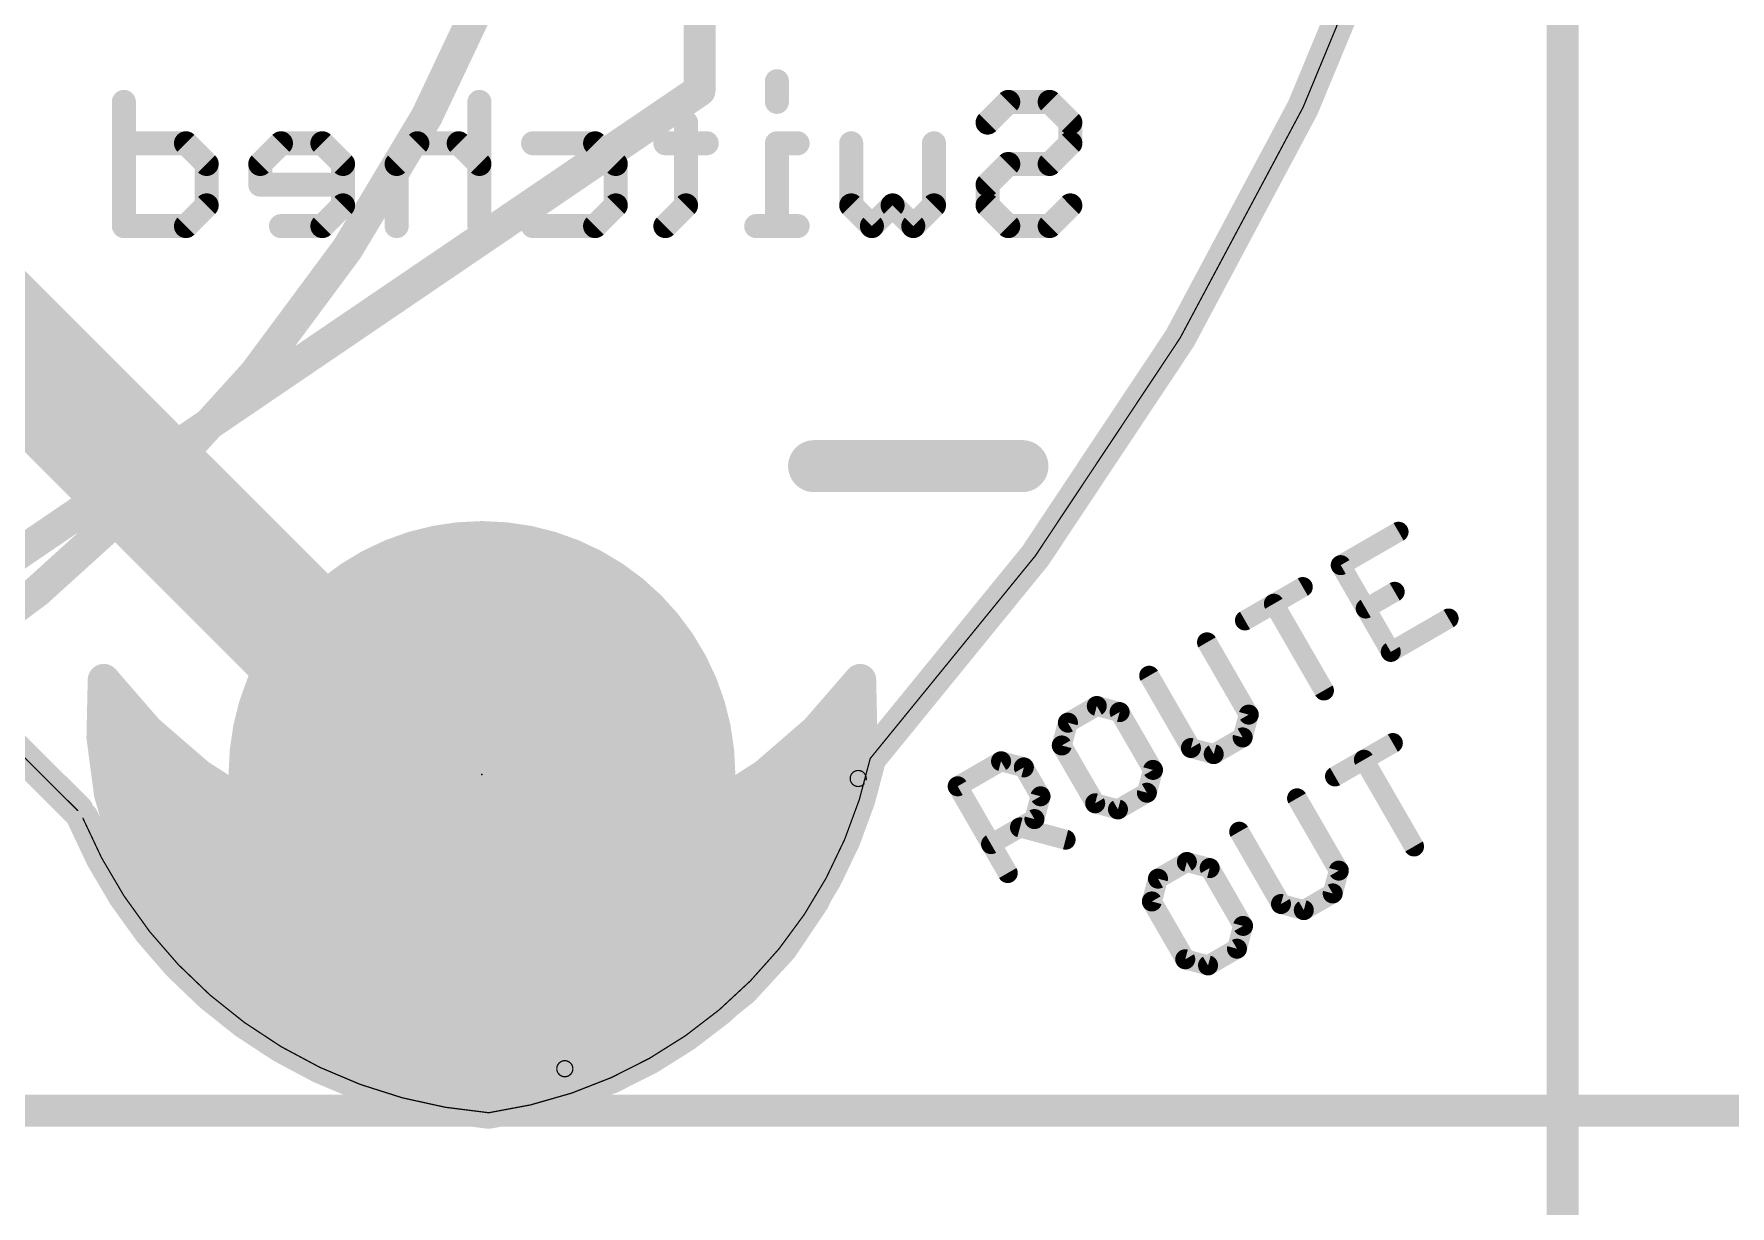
# Model space of a CAD drawing. Extents: x -29 to 78, y -21 to 39.
# Drawn here: x 22.33 to 33.09, y -0.33 to 7.11 of the extents above; entities that cross this region are included whole.
import ezdxf

# ---------------------------------------------------------------- set-up
doc = ezdxf.new("R2010")
doc.units = 0
for name, color, linetype in [('1', 12, 'CONTINUOUS'), ('16', 132, 'CONTINUOUS'), ('17', 110, 'CONTINUOUS'), ('20', 31, 'CONTINUOUS'), ('21', 41, 'CONTINUOUS'), ('22', 40, 'CONTINUOUS'), ('23', 53, 'CONTINUOUS'), ('49', 6, 'CONTINUOUS'), ('51', 53, 'CONTINUOUS')]:
    doc.layers.add(name, color=color, linetype=linetype)

# ---------------------------------------------------------------- blocks, each defined once
blk = doc.blocks.new('ROUNDP')
at = {"const_width": 0.5}
blk.add_lwpolyline([(0, -0.25, 1), (0, 0.25, 1), (0, -0.25)], format="xyb", dxfattribs=at)

msp = doc.modelspace()

# ---------------------------------------------------------------- linework, layer by layer
at = {"layer": '1'}
for points, const_width in [([(24.892, 2.413), (16.002, 11.303)], 0.8128), ([(22.7714, 3.013), (22.7634, 2.6501)], 0.2032), ([(23.0517, 2.6901), (22.7714, 3.013)], 0.2032), ([(27.5714, 3.013), (27.2911, 2.6901)], 0.2032), ([(27.5794, 2.6501), (27.5714, 3.013)], 0.2032), ([(22.7677, 2.8448), (22.9174, 2.8448)], 0.2032), ([(27.4254, 2.8448), (27.5751, 2.8448)], 0.2032), ([(25.1714, 2.413), (24.892, 2.413)], 0.8128), ([(22.7634, 2.6501), (22.811, 2.2903)], 0.2032), ([(22.7646, 2.6416), (23.1077, 2.6416)], 0.2032), ([(23.3751, 2.4103), (23.0517, 2.6901)], 0.2032), ([(27.2911, 2.6901), (26.9677, 2.4103)], 0.2032), ([(27.2351, 2.6416), (27.5782, 2.6416)], 0.2032), ([(27.5318, 2.2903), (27.5794, 2.6501)], 0.2032), ([(22.7914, 2.4384), (23.3425, 2.4384)], 0.2032), ([(23.7349, 2.1793), (23.3751, 2.4103)], 0.2032), ([(26.9677, 2.4103), (26.6079, 2.1793)], 0.2032), ([(27.0003, 2.4384), (27.5514, 2.4384)], 0.2032), ([(22.811, 2.2903), (22.9131, 1.942)], 0.2032), ([(27.4297, 1.942), (27.5318, 2.2903)], 0.2032), ([(22.8272, 2.2352), (23.6478, 2.2352)], 0.2032), ([(24.124, 2.0018), (23.7349, 2.1793)], 0.2032), ([(26.6079, 2.1793), (26.2188, 2.0018)], 0.2032), ([(26.695, 2.2352), (27.5156, 2.2352)], 0.2032), ([(22.8867, 2.032), (24.0578, 2.032)], 0.2032), ([(24.5343, 1.8814), (24.124, 2.0018)], 0.2032), ([(26.2188, 2.0018), (25.8085, 1.8814)], 0.2032), ([(26.285, 2.032), (27.4561, 2.032)], 0.2032), ([(22.9131, 1.942), (23.0671, 1.6134)], 0.2032), ([(24.9576, 1.8206), (24.5343, 1.8814)], 0.2032), ([(25.8085, 1.8814), (25.3852, 1.8206)], 0.2032), ([(27.2757, 1.6134), (27.4297, 1.942)], 0.2032), ([(22.9661, 1.8288), (24.9007, 1.8288)], 0.2032), ([(25.3852, 1.8206), (24.9576, 1.8206)], 0.2032), ([(25.4421, 1.8288), (27.3767, 1.8288)], 0.2032), ([(23.0614, 1.6256), (27.2814, 1.6256)], 0.2032), ([(23.0671, 1.6134), (23.2697, 1.3122)], 0.2032), ([(27.0731, 1.3122), (27.2757, 1.6134)], 0.2032), ([(23.1956, 1.4224), (27.1472, 1.4224)], 0.2032), ([(23.2697, 1.3122), (23.5158, 1.0455)], 0.2032), ([(26.827, 1.0455), (27.0731, 1.3122)], 0.2032), ([(23.3555, 1.2192), (26.9873, 1.2192)], 0.2032), ([(23.5158, 1.0455), (23.7999, 0.8196)], 0.2032), ([(23.5529, 1.016), (26.7899, 1.016)], 0.2032), ([(26.5429, 0.8196), (26.827, 1.0455)], 0.2032), ([(23.7999, 0.8196), (24.1152, 0.6397)], 0.2032), ([(23.8118, 0.8128), (26.531, 0.8128)], 0.2032), ([(26.2276, 0.6397), (26.5429, 0.8196)], 0.2032), ([(24.1152, 0.6397), (24.4542, 0.5102)], 0.2032), ([(24.1941, 0.6096), (26.1487, 0.6096)], 0.2032), ([(25.8886, 0.5102), (26.2276, 0.6397)], 0.2032), ([(24.4542, 0.5102), (24.8091, 0.434)], 0.2032), ([(25.5337, 0.434), (25.8886, 0.5102)], 0.2032), ([(24.8091, 0.434), (25.1714, 0.413)], 0.2032), ([(25.1714, 0.413), (25.5337, 0.434)], 0.2032)]:
    msp.add_lwpolyline(points, dxfattribs=dict(at, const_width=const_width))
for points, const_width in [([(22.8222, 3.0119, 1), (22.7206, 3.0141)], 0.1016), ([(22.8098, 3.0463, 1), (22.733, 2.9797)], 0.1016), ([(27.6222, 3.0141, 1), (27.5206, 3.0119)], 0.1016), ([(27.6098, 2.9797, 1), (27.533, 3.0463)], 0.1016), ([(22.7677, 2.8956, 1), (22.7677, 2.794)], 0.1016), ([(22.9174, 2.794, 1), (22.9174, 2.8956)], 0.1016), ([(27.4254, 2.8956, 1), (27.4254, 2.794)], 0.1016), ([(27.5751, 2.794, 1), (27.5751, 2.8956)], 0.1016), ([(24.892, 2.6162, 1), (24.892, 2.2098)], 0.4064), ([(25.1714, 2.2098, 1), (25.1714, 2.6162)], 0.4064), ([(22.7126, 2.6513, 1), (22.8142, 2.649)], 0.1016), ([(22.8138, 2.6568, 1), (22.7131, 2.6435)], 0.1016), ([(22.7646, 2.6924, 1), (22.7646, 2.5908)], 0.1016), ([(23.0849, 2.7285, 1), (23.0185, 2.6516)], 0.1016), ([(23.0133, 2.6568, 1), (23.0901, 2.7234)], 0.1016), ([(23.1077, 2.5908, 1), (23.1077, 2.6924)], 0.1016), ([(24.7483, 2.2693, 1), (25.0357, 2.5567)], 0.4064), ([(27.2351, 2.6924, 1), (27.2351, 2.5908)], 0.1016), ([(27.2527, 2.7234, 1), (27.3295, 2.6568)], 0.1016), ([(27.3243, 2.6516, 1), (27.2579, 2.7285)], 0.1016), ([(27.5286, 2.649, 1), (27.6302, 2.6513)], 0.1016), ([(27.6297, 2.6435, 1), (27.529, 2.6568)], 0.1016), ([(27.5782, 2.5908, 1), (27.5782, 2.6924)], 0.1016), ([(22.7914, 2.4892, 1), (22.7914, 2.3876)], 0.1016), ([(23.4025, 2.453, 1), (23.3476, 2.3675)], 0.1016), ([(23.3418, 2.3718, 1), (23.4083, 2.4487)], 0.1016), ([(23.3425, 2.3876, 1), (23.3425, 2.4892)], 0.1016), ([(26.9345, 2.4487, 1), (27.001, 2.3718)], 0.1016), ([(26.9952, 2.3675, 1), (26.9403, 2.453)], 0.1016), ([(27.0003, 2.4892, 1), (27.0003, 2.3876)], 0.1016), ([(27.5514, 2.3876, 1), (27.5514, 2.4892)], 0.1016), ([(22.8598, 2.3046, 1), (22.7623, 2.276)], 0.1016), ([(27.5805, 2.276, 1), (27.483, 2.3046)], 0.1016), ([(22.7607, 2.2837, 1), (22.8614, 2.297)], 0.1016), ([(22.8272, 2.286, 1), (22.8272, 2.1844)], 0.1016), ([(23.6478, 2.1844, 1), (23.6478, 2.286)], 0.1016), ([(23.756, 2.2255, 1), (23.7139, 2.133)], 0.1016), ([(23.7075, 2.1365, 1), (23.7624, 2.222)], 0.1016), ([(26.5804, 2.222, 1), (26.6353, 2.1365)], 0.1016), ([(26.6289, 2.133, 1), (26.5868, 2.2255)], 0.1016), ([(26.695, 2.286, 1), (26.695, 2.1844)], 0.1016), ([(27.4814, 2.297, 1), (27.5821, 2.2837)], 0.1016), ([(27.5156, 2.1844, 1), (27.5156, 2.286)], 0.1016), ([(22.8867, 2.0828, 1), (22.8867, 1.9812)], 0.1016), ([(24.0578, 1.9812, 1), (24.0578, 2.0828)], 0.1016), ([(24.1383, 2.0505, 1), (24.1097, 1.953)], 0.1016), ([(24.1029, 1.9556, 1), (24.1451, 2.048)], 0.1016), ([(26.1977, 2.048, 1), (26.2399, 1.9556)], 0.1016), ([(26.2331, 1.953, 1), (26.2045, 2.0505)], 0.1016), ([(26.285, 2.0828, 1), (26.285, 1.9812)], 0.1016), ([(27.4561, 1.9812, 1), (27.4561, 2.0828)], 0.1016), ([(22.9591, 1.9636, 1), (22.8671, 1.9205)], 0.1016), ([(22.8643, 1.9277, 1), (22.9618, 1.9563)], 0.1016), ([(24.5415, 1.9317, 1), (24.5271, 1.8311)], 0.1016), ([(24.52, 1.8327, 1), (24.5486, 1.9302)], 0.1016), ([(25.7942, 1.9302, 1), (25.8228, 1.8327)], 0.1016), ([(25.8157, 1.8311, 1), (25.8013, 1.9317)], 0.1016), ([(27.381, 1.9563, 1), (27.4785, 1.9277)], 0.1016), ([(27.4757, 1.9205, 1), (27.3837, 1.9636)], 0.1016), ([(22.9661, 1.8796, 1), (22.9661, 1.778)], 0.1016), ([(24.9007, 1.778, 1), (24.9007, 1.8796)], 0.1016), ([(24.9576, 1.8714, 1), (24.9576, 1.7698)], 0.1016), ([(24.9504, 1.7703, 1), (24.9648, 1.8709)], 0.1016), ([(25.378, 1.8709, 1), (25.3924, 1.7703)], 0.1016), ([(25.3852, 1.7698, 1), (25.3852, 1.8714)], 0.1016), ([(25.4421, 1.8796, 1), (25.4421, 1.778)], 0.1016), ([(27.3767, 1.778, 1), (27.3767, 1.8796)], 0.1016), ([(23.0614, 1.6764, 1), (23.0614, 1.5748)], 0.1016), ([(27.2814, 1.5748, 1), (27.2814, 1.6764)], 0.1016), ([(23.1093, 1.6417, 1), (23.025, 1.5851)], 0.1016), ([(23.0211, 1.5918, 1), (23.1131, 1.635)], 0.1016), ([(27.2297, 1.635, 1), (27.3217, 1.5918)], 0.1016), ([(27.3178, 1.5851, 1), (27.2335, 1.6417)], 0.1016), ([(23.1956, 1.4732, 1), (23.1956, 1.3716)], 0.1016), ([(27.1472, 1.3716, 1), (27.1472, 1.4732)], 0.1016), ([(23.307, 1.3467, 1), (23.2323, 1.2777)], 0.1016), ([(27.1105, 1.2777, 1), (27.0358, 1.3467)], 0.1016), ([(23.2275, 1.2839, 1), (23.3118, 1.3406)], 0.1016), ([(23.3555, 1.27, 1), (23.3555, 1.1684)], 0.1016), ([(26.9873, 1.1684, 1), (26.9873, 1.27)], 0.1016), ([(27.031, 1.3406, 1), (27.1153, 1.2839)], 0.1016), ([(23.5475, 1.0853, 1), (23.4842, 1.0058)], 0.1016), ([(23.4785, 1.0111, 1), (23.5532, 1.08)], 0.1016), ([(23.5529, 1.0668, 1), (23.5529, 0.9652)], 0.1016), ([(26.7896, 1.08, 1), (26.8643, 1.0111)], 0.1016), ([(26.7899, 0.9652, 1), (26.7899, 1.0668)], 0.1016), ([(26.8586, 1.0058, 1), (26.7953, 1.0853)], 0.1016), ([(23.8251, 0.8637, 1), (23.7747, 0.7755)], 0.1016), ([(23.8118, 0.8636, 1), (23.8118, 0.762)], 0.1016), ([(23.7683, 0.7798, 1), (23.8315, 0.8593)], 0.1016), ([(26.5113, 0.8593, 1), (26.5745, 0.7798)], 0.1016), ([(26.5681, 0.7755, 1), (26.5177, 0.8637)], 0.1016), ([(26.531, 0.762, 1), (26.531, 0.8636)], 0.1016), ([(24.1333, 0.6872, 1), (24.097, 0.5923)], 0.1016), ([(24.09, 0.5956, 1), (24.1403, 0.6839)], 0.1016), ([(24.1941, 0.6604, 1), (24.1941, 0.5588)], 0.1016), ([(26.1487, 0.5588, 1), (26.1487, 0.6604)], 0.1016), ([(26.2025, 0.6839, 1), (26.2528, 0.5956)], 0.1016), ([(26.2458, 0.5923, 1), (26.2095, 0.6872)], 0.1016), ([(24.4649, 0.5599, 1), (24.4435, 0.4605)], 0.1016), ([(24.4361, 0.4628, 1), (24.4723, 0.5577)], 0.1016), ([(25.8705, 0.5577, 1), (25.9067, 0.4628)], 0.1016), ([(25.8993, 0.4605, 1), (25.8779, 0.5599)], 0.1016), ([(24.812, 0.4847, 1), (24.8061, 0.3833)], 0.1016), ([(24.7984, 0.3844, 1), (24.8197, 0.4837)], 0.1016), ([(25.1685, 0.4637, 1), (25.1743, 0.3623)], 0.1016), ([(25.1685, 0.3623, 1), (25.1743, 0.4637)], 0.1016), ([(25.5231, 0.4837, 1), (25.5444, 0.3844)], 0.1016), ([(25.5367, 0.3833, 1), (25.5308, 0.4847)], 0.1016)]:
    msp.add_lwpolyline(points, format="xyb", dxfattribs=dict(at, const_width=const_width))
at = {"layer": '16', "const_width": 0.2032}
for points in [[(22.7634, 2.6501), (22.7714, 3.013)], [(22.7714, 3.013), (23.0517, 2.6901)], [(27.2911, 2.6901), (27.5714, 3.013)], [(27.5714, 3.013), (27.5794, 2.6501)], [(22.7677, 2.8448), (22.9174, 2.8448)], [(27.4254, 2.8448), (27.5751, 2.8448)], [(22.811, 2.2903), (22.7634, 2.6501)], [(22.7646, 2.6416), (23.1077, 2.6416)], [(23.0517, 2.6901), (23.3751, 2.4103)], [(26.9677, 2.4103), (27.2911, 2.6901)], [(27.2351, 2.6416), (27.5782, 2.6416)], [(27.5794, 2.6501), (27.5318, 2.2903)], [(22.7914, 2.4384), (23.3425, 2.4384)], [(23.3751, 2.4103), (23.7349, 2.1793)], [(26.6079, 2.1793), (26.9677, 2.4103)], [(27.0003, 2.4384), (27.5514, 2.4384)], [(22.9131, 1.942), (22.811, 2.2903)], [(27.5318, 2.2903), (27.4297, 1.942)], [(22.8272, 2.2352), (23.6478, 2.2352)], [(23.7349, 2.1793), (24.124, 2.0018)], [(26.2188, 2.0018), (26.6079, 2.1793)], [(26.695, 2.2352), (27.5156, 2.2352)], [(22.8867, 2.032), (24.0578, 2.032)], [(24.124, 2.0018), (24.5343, 1.8814)], [(25.8085, 1.8814), (26.2188, 2.0018)], [(26.285, 2.032), (27.4561, 2.032)], [(23.0671, 1.6134), (22.9131, 1.942)], [(24.5343, 1.8814), (24.9576, 1.8206)], [(25.3852, 1.8206), (25.8085, 1.8814)], [(27.4297, 1.942), (27.2757, 1.6134)], [(22.9661, 1.8288), (24.9007, 1.8288)], [(24.9576, 1.8206), (25.3852, 1.8206)], [(25.4421, 1.8288), (27.3767, 1.8288)], [(23.0614, 1.6256), (27.2814, 1.6256)], [(23.2697, 1.3122), (23.0671, 1.6134)], [(27.2757, 1.6134), (27.0731, 1.3122)], [(23.1956, 1.4224), (27.1472, 1.4224)], [(23.5158, 1.0455), (23.2697, 1.3122)], [(27.0731, 1.3122), (26.827, 1.0455)], [(23.3555, 1.2192), (26.9873, 1.2192)], [(23.7999, 0.8196), (23.5158, 1.0455)], [(23.5529, 1.016), (26.7899, 1.016)], [(26.827, 1.0455), (26.5429, 0.8196)], [(24.1152, 0.6397), (23.7999, 0.8196)], [(23.8118, 0.8128), (26.531, 0.8128)], [(26.5429, 0.8196), (26.2276, 0.6397)], [(24.4542, 0.5102), (24.1152, 0.6397)], [(24.1941, 0.6096), (26.1487, 0.6096)], [(26.2276, 0.6397), (25.8886, 0.5102)], [(24.8091, 0.434), (24.4542, 0.5102)], [(25.8886, 0.5102), (25.5337, 0.434)], [(25.1714, 0.413), (24.8091, 0.434)], [(25.5337, 0.434), (25.1714, 0.413)]]:
    msp.add_lwpolyline(points, dxfattribs=at)
at = {"layer": '16', "const_width": 0.1016}
for points in [[(22.8222, 3.0119, 1), (22.7206, 3.0141)], [(22.8098, 3.0463, 1), (22.733, 2.9797)], [(27.6222, 3.0141, 1), (27.5206, 3.0119)], [(27.6098, 2.9797, 1), (27.533, 3.0463)], [(22.7677, 2.8956, 1), (22.7677, 2.794)], [(22.9174, 2.794, 1), (22.9174, 2.8956)], [(27.4254, 2.8956, 1), (27.4254, 2.794)], [(27.5751, 2.794, 1), (27.5751, 2.8956)], [(22.7126, 2.6513, 1), (22.8142, 2.649)], [(22.8138, 2.6568, 1), (22.7131, 2.6435)], [(22.7646, 2.6924, 1), (22.7646, 2.5908)], [(23.0849, 2.7285, 1), (23.0185, 2.6516)], [(23.0133, 2.6568, 1), (23.0901, 2.7234)], [(23.1077, 2.5908, 1), (23.1077, 2.6924)], [(27.2351, 2.6924, 1), (27.2351, 2.5908)], [(27.2527, 2.7234, 1), (27.3295, 2.6568)], [(27.3243, 2.6516, 1), (27.2579, 2.7285)], [(27.5286, 2.649, 1), (27.6302, 2.6513)], [(27.6297, 2.6435, 1), (27.529, 2.6568)], [(27.5782, 2.5908, 1), (27.5782, 2.6924)], [(22.7914, 2.4892, 1), (22.7914, 2.3876)], [(23.4025, 2.453, 1), (23.3476, 2.3675)], [(23.3418, 2.3718, 1), (23.4083, 2.4487)], [(23.3425, 2.3876, 1), (23.3425, 2.4892)], [(26.9345, 2.4487, 1), (27.001, 2.3718)], [(26.9952, 2.3675, 1), (26.9403, 2.453)], [(27.0003, 2.4892, 1), (27.0003, 2.3876)], [(27.5514, 2.3876, 1), (27.5514, 2.4892)], [(22.8598, 2.3046, 1), (22.7623, 2.276)], [(27.5805, 2.276, 1), (27.483, 2.3046)], [(22.7607, 2.2837, 1), (22.8614, 2.297)], [(22.8272, 2.286, 1), (22.8272, 2.1844)], [(23.6478, 2.1844, 1), (23.6478, 2.286)], [(23.756, 2.2255, 1), (23.7139, 2.133)], [(23.7075, 2.1365, 1), (23.7624, 2.222)], [(26.5804, 2.222, 1), (26.6353, 2.1365)], [(26.6289, 2.133, 1), (26.5868, 2.2255)], [(26.695, 2.286, 1), (26.695, 2.1844)], [(27.4814, 2.297, 1), (27.5821, 2.2837)], [(27.5156, 2.1844, 1), (27.5156, 2.286)], [(22.8867, 2.0828, 1), (22.8867, 1.9812)], [(24.0578, 1.9812, 1), (24.0578, 2.0828)], [(24.1383, 2.0505, 1), (24.1097, 1.953)], [(24.1029, 1.9556, 1), (24.1451, 2.048)], [(26.1977, 2.048, 1), (26.2399, 1.9556)], [(26.2331, 1.953, 1), (26.2045, 2.0505)], [(26.285, 2.0828, 1), (26.285, 1.9812)], [(27.4561, 1.9812, 1), (27.4561, 2.0828)], [(22.9591, 1.9636, 1), (22.8671, 1.9205)], [(22.8643, 1.9277, 1), (22.9618, 1.9563)], [(24.5415, 1.9317, 1), (24.5271, 1.8311)], [(24.52, 1.8327, 1), (24.5486, 1.9302)], [(25.7942, 1.9302, 1), (25.8228, 1.8327)], [(25.8157, 1.8311, 1), (25.8013, 1.9317)], [(27.381, 1.9563, 1), (27.4785, 1.9277)], [(27.4757, 1.9205, 1), (27.3837, 1.9636)], [(22.9661, 1.8796, 1), (22.9661, 1.778)], [(24.9007, 1.778, 1), (24.9007, 1.8796)], [(24.9576, 1.8714, 1), (24.9576, 1.7698)], [(24.9504, 1.7703, 1), (24.9648, 1.8709)], [(25.378, 1.8709, 1), (25.3924, 1.7703)], [(25.3852, 1.7698, 1), (25.3852, 1.8714)], [(25.4421, 1.8796, 1), (25.4421, 1.778)], [(27.3767, 1.778, 1), (27.3767, 1.8796)], [(23.0614, 1.6764, 1), (23.0614, 1.5748)], [(27.2814, 1.5748, 1), (27.2814, 1.6764)], [(23.1093, 1.6417, 1), (23.025, 1.5851)], [(23.0211, 1.5918, 1), (23.1131, 1.635)], [(27.2297, 1.635, 1), (27.3217, 1.5918)], [(27.3178, 1.5851, 1), (27.2335, 1.6417)], [(23.1956, 1.4732, 1), (23.1956, 1.3716)], [(27.1472, 1.3716, 1), (27.1472, 1.4732)], [(23.307, 1.3467, 1), (23.2323, 1.2777)], [(27.1105, 1.2777, 1), (27.0358, 1.3467)], [(23.2275, 1.2839, 1), (23.3118, 1.3406)], [(23.3555, 1.27, 1), (23.3555, 1.1684)], [(26.9873, 1.1684, 1), (26.9873, 1.27)], [(27.031, 1.3406, 1), (27.1153, 1.2839)], [(23.5475, 1.0853, 1), (23.4842, 1.0058)], [(23.4785, 1.0111, 1), (23.5532, 1.08)], [(23.5529, 1.0668, 1), (23.5529, 0.9652)], [(26.7896, 1.08, 1), (26.8643, 1.0111)], [(26.7899, 0.9652, 1), (26.7899, 1.0668)], [(26.8586, 1.0058, 1), (26.7953, 1.0853)], [(23.8251, 0.8637, 1), (23.7747, 0.7755)], [(23.8118, 0.8636, 1), (23.8118, 0.762)], [(23.7683, 0.7798, 1), (23.8315, 0.8593)], [(26.5113, 0.8593, 1), (26.5745, 0.7798)], [(26.5681, 0.7755, 1), (26.5177, 0.8637)], [(26.531, 0.762, 1), (26.531, 0.8636)], [(24.1333, 0.6872, 1), (24.097, 0.5923)], [(24.09, 0.5956, 1), (24.1403, 0.6839)], [(24.1941, 0.6604, 1), (24.1941, 0.5588)], [(26.1487, 0.5588, 1), (26.1487, 0.6604)], [(26.2025, 0.6839, 1), (26.2528, 0.5956)], [(26.2458, 0.5923, 1), (26.2095, 0.6872)], [(24.4649, 0.5599, 1), (24.4435, 0.4605)], [(24.4361, 0.4628, 1), (24.4723, 0.5577)], [(25.8705, 0.5577, 1), (25.9067, 0.4628)], [(25.8993, 0.4605, 1), (25.8779, 0.5599)], [(24.812, 0.4847, 1), (24.8061, 0.3833)], [(24.7984, 0.3844, 1), (24.8197, 0.4837)], [(25.1685, 0.4637, 1), (25.1743, 0.3623)], [(25.1685, 0.3623, 1), (25.1743, 0.4637)], [(25.5231, 0.4837, 1), (25.5444, 0.3844)], [(25.5367, 0.3833, 1), (25.5308, 0.4847)]]:
    msp.add_lwpolyline(points, format="xyb", dxfattribs=at)
at = {"layer": '20'}
for points, const_width in [([(27.6352, 2.5146, 0.3258), (29.6926, 22.5806)], 0.2032), ([(27.6352, 2.5146, 0.3258), (29.6926, 22.5806)], 0.008), ([(22.606, 2.1844, 0.4142), (10.16, 2.7686)], 0.2032), ([(22.606, 2.1844, 0.4142), (10.16, 2.7686)], 0.008), ([(31.0035, 3.9257, 1), (30.9717, 3.9807)], 0.0635), ([(30.6482, 3.7572, 1), (30.5932, 3.7255)], 0.0635), ([(30.6048, 3.7688, 1), (30.6365, 3.7138)], 0.0635), ([(30.3958, 3.5749, 1), (30.3641, 3.6299)], 0.0635), ([(30.224, 3.5123, 1), (30.169, 3.4806)], 0.0635), ([(30.9789, 3.5446, 1), (30.9471, 3.5996)], 0.0635), ([(29.9972, 3.418, 1), (30.0289, 3.363)], 0.0635), ([(30.7637, 3.4936, 1), (30.7954, 3.4386)], 0.0635), ([(31.3212, 3.3753, 1), (31.2895, 3.4303)], 0.0635), ([(29.7998, 3.2674, 1), (29.7448, 3.2357)], 0.0635), ([(30.9226, 3.2184, 1), (30.9543, 3.1634)], 0.0635), ([(30.9109, 3.1751, 1), (30.9659, 3.2068)], 0.0635), ([(29.4329, 3.0556, 1), (29.3779, 3.0238)], 0.0635), ([(29.0812, 2.8784, 1), (29.0647, 2.8171)], 0.0635), ([(29.0888, 2.8203, 1), (29.0571, 2.8753)], 0.0635), ([(30.4868, 2.9302, 1), (30.5418, 2.9619)], 0.0635), ([(28.8736, 2.7693, 1), (28.9054, 2.7143)], 0.0635), ([(28.9202, 2.7336, 1), (28.8588, 2.7501)], 0.0635), ([(29.2451, 2.8249, 1), (29.1902, 2.7931)], 0.0635), ([(29.2094, 2.7783, 1), (29.2259, 2.8397)], 0.0635), ([(30.0678, 2.7847, 1), (30.0065, 2.8011)], 0.0635), ([(30.0096, 2.777, 1), (30.0646, 2.8088)], 0.0635), ([(30.0142, 2.6207, 1), (29.9825, 2.6757)], 0.0635), ([(25.2146, 0.2667, 0.3147), (27.6352, 2.5146)], 0.2032), ([(27.5974, 2.5486, 1), (27.673, 2.4806)], 0.1016), ([(27.6849, 2.5039, 1), (27.5855, 2.5253)], 0.1016), ([(28.8782, 2.613, 1), (28.8232, 2.5813)], 0.0635), ([(28.8201, 2.6054, 1), (28.8814, 2.5889)], 0.0635), ([(29.6784, 2.6117, 1), (29.662, 2.5504)], 0.0635), ([(29.6427, 2.5652, 1), (29.6977, 2.5969)], 0.0635), ([(29.799, 2.5698, 1), (29.8308, 2.5148)], 0.0635), ([(29.8067, 2.5116, 1), (29.8231, 2.5729)], 0.0635), ([(29.9677, 2.6564, 1), (30.029, 2.64)], 0.0635), ([(30.9673, 2.585, 1), (30.9356, 2.64)], 0.0635), ([(25.2146, 0.2667, 0.3147), (27.6352, 2.5146)], 0.008), ([(27.6372, 2.5142, 1), (27.6332, 2.515)], 0.004), ([(27.6337, 2.5159, 1), (27.6367, 2.5133)], 0.004), ([(28.4735, 2.5276, 1), (28.4571, 2.4663)], 0.0635), ([(28.4812, 2.4694, 1), (28.4494, 2.5244)], 0.0635), ([(28.6375, 2.474, 1), (28.5825, 2.4423)], 0.0635), ([(28.6018, 2.4275, 1), (28.6182, 2.4888)], 0.0635), ([(29.4602, 2.4338, 1), (29.3988, 2.4503)], 0.0635), ([(29.402, 2.4262, 1), (29.457, 2.4579)], 0.0635), ([(30.7955, 2.5224, 1), (30.7405, 2.4907)], 0.0635), ([(27.5211, 2.4215, 1), (27.5969, 2.3537)], 0.008), ([(27.5211, 2.4215, 1), (27.5969, 2.3537)], 0.008), ([(27.609, 2.3784, 1), (27.509, 2.3968)], 0.008), ([(27.609, 2.3784, 1), (27.509, 2.3968)], 0.008), ([(27.507, 2.3972, 1), (27.511, 2.3964)], 0.004), ([(27.507, 2.3972, 1), (27.511, 2.3964)], 0.004), ([(27.5226, 2.4202, 1), (27.5196, 2.4228)], 0.004), ([(27.5226, 2.4202, 1), (27.5196, 2.4228)], 0.004), ([(27.607, 2.3788, 1), (27.611, 2.378)], 0.004), ([(27.607, 2.3788, 1), (27.611, 2.378)], 0.004), ([(28.2176, 2.3539, 1), (28.1626, 2.3222)], 0.0635), ([(28.1743, 2.3656, 1), (28.206, 2.3106)], 0.0635), ([(30.5687, 2.4281, 1), (30.6004, 2.3732)], 0.0635), ([(22.5684, 2.1502, 1), (22.6436, 2.2186)], 0.1016), ([(27.5984, 2.3524, 1), (27.5954, 2.355)], 0.004), ([(27.5984, 2.3524, 1), (27.5954, 2.355)], 0.004), ([(28.7466, 2.2665, 1), (28.6853, 2.2829)], 0.0635), ([(28.6884, 2.2588, 1), (28.7434, 2.2906)], 0.0635), ([(29.0708, 2.2609, 1), (29.0544, 2.1995)], 0.0635), ([(29.0351, 2.2143, 1), (29.0901, 2.2461)], 0.0635), ([(29.3601, 2.3056, 1), (29.4214, 2.2892)], 0.0635), ([(29.4066, 2.2699, 1), (29.3748, 2.3249)], 0.0635), ([(30.3713, 2.2775, 1), (30.3163, 2.2458)], 0.0635), ([(22.639, 2.1361, 0.2811), (25.2146, 0.2667)], 0.2032), ([(22.6859, 2.1556, 1), (22.5921, 2.1166)], 0.1016), ([(22.6045, 2.1831, 1), (22.6075, 2.1857)], 0.004), ([(28.6465, 2.1382, 1), (28.7078, 2.1218)], 0.0635), ([(28.693, 2.1025, 1), (28.6613, 2.1575)], 0.0635), ([(29.1914, 2.2189, 1), (29.2231, 2.1639)], 0.0635), ([(29.199, 2.1608, 1), (29.2155, 2.2221)], 0.0635), ([(22.639, 2.1361, 0.2811), (25.2146, 0.2667)], 0.008), ([(22.6408, 2.1369, 1), (22.6372, 2.1353)], 0.004), ([(28.5937, 2.1077, 1), (28.5772, 2.0464)], 0.0635), ([(28.8666, 1.9688, 1), (28.883, 2.0302)], 0.0635), ([(30.0044, 2.0657, 1), (29.9494, 2.034)], 0.0635), ([(28.3861, 1.9986, 1), (28.4178, 1.9436)], 0.0635), ([(31.0583, 1.9403, 1), (31.1133, 1.972)], 0.0635), ([(28.4804, 1.7718, 1), (28.5354, 1.8035)], 0.0635), ([(29.6527, 1.8886, 1), (29.6362, 1.8272)], 0.0635), ([(29.6603, 1.8304, 1), (29.6286, 1.8854)], 0.0635), ([(29.8166, 1.835, 1), (29.7617, 1.8033)], 0.0635), ([(29.7809, 1.7885, 1), (29.7974, 1.8498)], 0.0635), ([(30.6393, 1.7948, 1), (30.578, 1.8112)], 0.0635), ([(30.5811, 1.7871, 1), (30.6361, 1.8189)], 0.0635), ([(29.4451, 1.7795, 1), (29.4769, 1.7245)], 0.0635), ([(29.4917, 1.7438, 1), (29.4303, 1.7602)], 0.0635), ([(29.4497, 1.6232, 1), (29.3947, 1.5914)], 0.0635), ([(29.3916, 1.6155, 1), (29.4529, 1.5991)], 0.0635), ([(30.2499, 1.6218, 1), (30.2335, 1.5605)], 0.0635), ([(30.2142, 1.5753, 1), (30.2692, 1.607)], 0.0635), ([(30.3782, 1.5217, 1), (30.3946, 1.5831)], 0.0635), ([(30.5392, 1.6665, 1), (30.6005, 1.6501)], 0.0635), ([(30.5857, 1.6308, 1), (30.554, 1.6858)], 0.0635), ([(30.0317, 1.444, 1), (29.9703, 1.4604)], 0.0635), ([(30.3705, 1.5799, 1), (30.4023, 1.5249)], 0.0635), ([(29.9735, 1.4363, 1), (30.0285, 1.4681)], 0.0635), ([(29.6423, 1.271, 1), (29.6259, 1.2097)], 0.0635), ([(29.9316, 1.3157, 1), (29.9929, 1.2993)], 0.0635), ([(29.9781, 1.28, 1), (29.9463, 1.335)], 0.0635), ([(32.0802, 1.2954, 1), (31.9786, 1.2954)], 0.1016), ([(29.6066, 1.2245, 1), (29.6616, 1.2562)], 0.0635), ([(29.7629, 1.2291, 1), (29.7946, 1.1741)], 0.0635), ([(29.7705, 1.1709, 1), (29.787, 1.2322)], 0.0635), ([(25.6886, 0.5962, 1), (25.7058, 0.496)], 0.008), ([(25.7046, 0.4958, 1), (25.6898, 0.5964)], 0.008), ([(25.6895, 0.5984, 1), (25.6901, 0.5944)], 0.004), ([(25.6889, 0.5942, 1), (25.6883, 0.5982)], 0.004), ([(25.7043, 0.4978, 1), (25.7049, 0.4938)], 0.004), ([(25.7061, 0.494, 1), (25.7055, 0.498)], 0.004), ([(25.2076, 0.317, 1), (25.2216, 0.2164)], 0.1016), ([(25.2106, 0.2161, 1), (25.2186, 0.3173)], 0.1016), ([(31.0134, 0.3302, 1), (31.0134, 0.2286)], 0.1016), ([(31.9786, 0.2794, 1), (32.0802, 0.2794)], 0.1016), ([(32.0294, 0.2286, 1), (32.0294, 0.3302)], 0.1016), ([(25.2143, 0.2687, 1), (25.2149, 0.2647)], 0.004), ([(25.2144, 0.2647, 1), (25.2148, 0.2687)], 0.004)]:
    msp.add_lwpolyline(points, format="xyb", dxfattribs=dict(at, const_width=const_width))
for points, const_width in [([(30.9876, 3.9532), (30.6207, 3.7413)], 0.127), ([(30.6207, 3.7413), (30.9384, 3.1909)], 0.127), ([(30.013, 3.3905), (30.38, 3.6024)], 0.127), ([(30.5143, 2.946), (30.1965, 3.4964)], 0.127), ([(30.7796, 3.4661), (30.963, 3.5721)], 0.127), ([(30.9384, 3.1909), (31.3054, 3.4028)], 0.127), ([(30.0371, 2.7929), (29.7723, 3.2515)], 0.127), ([(29.4054, 3.0397), (29.6702, 2.581)], 0.127), ([(29.073, 2.8478), (28.8895, 2.7418)], 0.127), ([(29.2177, 2.809), (29.073, 2.8478)], 0.127), ([(28.8895, 2.7418), (28.8507, 2.5971)], 0.127), ([(29.4295, 2.4421), (29.2177, 2.809)], 0.127), ([(29.9984, 2.6482), (30.0371, 2.7929)], 0.127), ([(29.8149, 2.5423), (29.9984, 2.6482)], 0.127), ([(28.8507, 2.5971), (29.0626, 2.2302)], 0.127), ([(29.6702, 2.581), (29.8149, 2.5423)], 0.127), ([(30.5845, 2.4006), (30.9515, 2.6125)], 0.127), ([(28.1901, 2.3381), (28.4653, 2.4969)], 0.127), ([(28.4653, 2.4969), (28.61, 2.4582)], 0.127), ([(28.61, 2.4582), (28.7159, 2.2747)], 0.127), ([(29.3907, 2.2974), (29.4295, 2.4421)], 0.127), ([(31.0858, 1.9562), (30.768, 2.5066)], 0.127), ([(28.5079, 1.7877), (28.1901, 2.3381)], 0.127), ([(28.7159, 2.2747), (28.6772, 2.13)], 0.127), ([(29.0626, 2.2302), (29.2073, 2.1914)], 0.127), ([(29.2073, 2.1914), (29.3907, 2.2974)], 0.127), ([(30.6086, 1.803), (30.3438, 2.2617)], 0.127), ([(28.6772, 2.13), (28.402, 1.9711)], 0.127), ([(28.5854, 2.0771), (28.8748, 1.9995)], 0.127), ([(29.9769, 2.0498), (30.2417, 1.5912)], 0.127), ([(29.6445, 1.8579), (29.461, 1.752)], 0.127), ([(29.7892, 1.8191), (29.6445, 1.8579)], 0.127), ([(30.001, 1.4522), (29.7892, 1.8191)], 0.127), ([(30.5699, 1.6583), (30.6086, 1.803)], 0.127), ([(29.461, 1.752), (29.4222, 1.6073)], 0.127), ([(29.4222, 1.6073), (29.6341, 1.2403)], 0.127), ([(30.2417, 1.5912), (30.3864, 1.5524)], 0.127), ([(30.3864, 1.5524), (30.5699, 1.6583)], 0.127), ([(29.9622, 1.3075), (30.001, 1.4522)], 0.127), ([(29.6341, 1.2403), (29.7788, 1.2016)], 0.127), ([(29.7788, 1.2016), (29.9622, 1.3075)], 0.127), ([(32.0294, 0.2794), (32.0294, 1.2954)], 0.2032), ([(31.0134, 0.2794), (32.0294, 0.2794)], 0.2032)]:
    msp.add_lwpolyline(points, dxfattribs=dict(at, const_width=const_width))
at = {"layer": '21'}
for points, const_width in [([(26.552, 6.753), (26.552, 8.103)], 0.2032), ([(26.552, 6.753), (21.552, 3.353)], 0.2032), ([(27.3637, 4.3696), (28.6009, 4.3696)], 0.3302)]:
    msp.add_lwpolyline(points, dxfattribs=dict(at, const_width=const_width))
for points, const_width in [([(26.5012, 6.753, 1), (26.6028, 6.753)], 0.1016), ([(26.5806, 6.711, 1), (26.5234, 6.795)], 0.1016), ([(27.3637, 4.4521, 1), (27.3637, 4.287)], 0.1651), ([(28.6009, 4.287, 1), (28.6009, 4.4521)], 0.1651)]:
    msp.add_lwpolyline(points, format="xyb", dxfattribs=dict(at, const_width=const_width))
at = {"layer": '22'}
for points, const_width in [([(27.0432, 6.8122), (27.0432, 6.6809)], 0.1524), ([(22.8992, 6.6809), (22.8992, 5.8928)], 0.1524), ([(25.1553, 6.6809), (25.1553, 5.8928)], 0.1524), ([(28.3798, 6.5495), (28.5112, 6.6809)], 0.1524), ([(28.5112, 6.6809), (28.7739, 6.6809)], 0.1524), ([(28.7739, 6.6809), (28.9052, 6.5495)], 0.1524), ([(26.4662, 6.5495), (26.4662, 6.0241)], 0.1524), ([(28.9052, 6.5495), (28.9052, 6.4182)], 0.1524), ([(23.2933, 6.4182), (22.8992, 6.4182)], 0.1524), ([(23.4246, 6.2868), (23.2933, 6.4182)], 0.1524), ([(23.8959, 6.4182), (23.7646, 6.2868)], 0.1524), ([(24.1586, 6.4182), (23.8959, 6.4182)], 0.1524), ([(24.29, 6.2868), (24.1586, 6.4182)], 0.1524), ([(24.7613, 6.4182), (24.63, 6.2868)], 0.1524), ([(25.024, 6.4182), (24.7613, 6.4182)], 0.1524), ([(25.1553, 6.2868), (25.024, 6.4182)], 0.1524), ([(25.4953, 6.4182), (25.8893, 6.4182)], 0.1524), ([(25.8893, 6.4182), (26.0207, 6.2868)], 0.1524), ([(26.5976, 6.4182), (26.3349, 6.4182)], 0.1524), ([(27.1745, 6.4182), (27.0432, 6.4182)], 0.1524), ([(27.0432, 6.4182), (27.0432, 5.8928)], 0.1524), ([(27.5145, 6.0241), (27.5145, 6.4182)], 0.1524), ([(28.0398, 6.4182), (28.0398, 6.0241)], 0.1524), ([(28.9052, 6.4182), (28.7739, 6.2868)], 0.1524), ([(23.4246, 6.0241), (23.4246, 6.2868)], 0.1524), ([(23.7646, 6.2868), (23.7646, 6.1555)], 0.1524), ([(24.29, 6.0241), (24.29, 6.2868)], 0.1524), ([(24.63, 6.2868), (24.63, 5.8928)], 0.1524), ([(26.0207, 6.2868), (26.0207, 6.0241)], 0.1524), ([(28.5112, 6.2868), (28.3798, 6.1555)], 0.1524), ([(28.7739, 6.2868), (28.5112, 6.2868)], 0.1524), ([(23.7646, 6.1555), (24.29, 6.1555)], 0.1524), ([(28.3798, 6.1555), (28.3798, 6.0241)], 0.1524), ([(23.2933, 5.8928), (23.4246, 6.0241)], 0.1524), ([(24.1586, 5.8928), (24.29, 6.0241)], 0.1524), ([(26.0207, 6.0241), (25.8893, 5.8928)], 0.1524), ([(26.4662, 6.0241), (26.3349, 5.8928)], 0.1524), ([(27.6458, 5.8928), (27.5145, 6.0241)], 0.1524), ([(27.7772, 6.0241), (27.6458, 5.8928)], 0.1524), ([(27.9085, 5.8928), (27.7772, 6.0241)], 0.1524), ([(28.0398, 6.0241), (27.9085, 5.8928)], 0.1524), ([(28.3798, 6.0241), (28.5112, 5.8928)], 0.1524), ([(28.7739, 5.8928), (28.9052, 6.0241)], 0.1524), ([(22.8992, 5.8928), (23.2933, 5.8928)], 0.1524), ([(23.8959, 5.8928), (24.1586, 5.8928)], 0.1524), ([(25.8893, 5.8928), (25.4953, 5.8928)], 0.1524), ([(27.1745, 5.8928), (26.9118, 5.8928)], 0.1524), ([(28.5112, 5.8928), (28.7739, 5.8928)], 0.1524), ([(28.5163, 4.3696), (27.2791, 4.3696)], 0.3302)]:
    msp.add_lwpolyline(points, dxfattribs=dict(at, const_width=const_width))
for points, const_width in [([(27.0813, 6.8122, 1), (27.0051, 6.8122)], 0.0762), ([(22.9373, 6.6809, 1), (22.8611, 6.6809)], 0.0762), ([(25.1934, 6.6809, 1), (25.1172, 6.6809)], 0.0762), ([(27.0051, 6.6809, 1), (27.0813, 6.6809)], 0.0762), ([(28.5112, 6.719, 1), (28.5112, 6.6428)], 0.0762), ([(28.5381, 6.6539, 1), (28.4842, 6.7078)], 0.0762), ([(28.8008, 6.7078, 1), (28.7469, 6.6539)], 0.0762), ([(28.7739, 6.6428, 1), (28.7739, 6.719)], 0.0762), ([(26.5043, 6.5495, 1), (26.4281, 6.5495)], 0.0762), ([(28.3529, 6.5765, 1), (28.4068, 6.5226)], 0.0762), ([(28.9433, 6.5495, 1), (28.8671, 6.5495)], 0.0762), ([(28.8783, 6.5226, 1), (28.9321, 6.5765)], 0.0762), ([(22.8992, 6.4563, 1), (22.8992, 6.3801)], 0.0762), ([(23.3202, 6.4451, 1), (23.2663, 6.3912)], 0.0762), ([(23.2933, 6.3801, 1), (23.2933, 6.4563)], 0.0762), ([(23.8959, 6.4563, 1), (23.8959, 6.3801)], 0.0762), ([(23.9229, 6.3912, 1), (23.869, 6.4451)], 0.0762), ([(24.1856, 6.4451, 1), (24.1317, 6.3912)], 0.0762), ([(24.1586, 6.3801, 1), (24.1586, 6.4563)], 0.0762), ([(24.7613, 6.4563, 1), (24.7613, 6.3801)], 0.0762), ([(24.7882, 6.3912, 1), (24.7344, 6.4451)], 0.0762), ([(25.0509, 6.4451, 1), (24.997, 6.3912)], 0.0762), ([(25.024, 6.3801, 1), (25.024, 6.4563)], 0.0762), ([(25.4953, 6.4563, 1), (25.4953, 6.3801)], 0.0762), ([(25.9163, 6.4451, 1), (25.8624, 6.3912)], 0.0762), ([(25.8893, 6.3801, 1), (25.8893, 6.4563)], 0.0762), ([(26.3349, 6.4563, 1), (26.3349, 6.3801)], 0.0762), ([(26.5976, 6.3801, 1), (26.5976, 6.4563)], 0.0762), ([(27.0432, 6.4563, 1), (27.0432, 6.3801)], 0.0762), ([(27.0813, 6.4182, 1), (27.0051, 6.4182)], 0.0762), ([(27.1745, 6.3801, 1), (27.1745, 6.4563)], 0.0762), ([(27.5526, 6.4182, 1), (27.4764, 6.4182)], 0.0762), ([(28.0779, 6.4182, 1), (28.0017, 6.4182)], 0.0762), ([(28.9321, 6.3912, 1), (28.8783, 6.4451)], 0.0762), ([(23.4627, 6.2868, 1), (23.3865, 6.2868)], 0.0762), ([(23.3977, 6.2599, 1), (23.4516, 6.3138)], 0.0762), ([(23.8027, 6.2868, 1), (23.7265, 6.2868)], 0.0762), ([(23.7377, 6.3138, 1), (23.7915, 6.2599)], 0.0762), ([(24.3281, 6.2868, 1), (24.2519, 6.2868)], 0.0762), ([(24.263, 6.2599, 1), (24.3169, 6.3138)], 0.0762), ([(24.603, 6.3138, 1), (24.6569, 6.2599)], 0.0762), ([(24.6681, 6.2868, 1), (24.5919, 6.2868)], 0.0762), ([(25.1284, 6.2599, 1), (25.1823, 6.3138)], 0.0762), ([(26.0588, 6.2868, 1), (25.9826, 6.2868)], 0.0762), ([(25.9937, 6.2599, 1), (26.0476, 6.3138)], 0.0762), ([(28.5112, 6.3249, 1), (28.5112, 6.2487)], 0.0762), ([(28.5381, 6.2599, 1), (28.4842, 6.3138)], 0.0762), ([(28.7469, 6.3138, 1), (28.8008, 6.2599)], 0.0762), ([(28.7739, 6.2487, 1), (28.7739, 6.3249)], 0.0762), ([(28.8671, 6.4182, 1), (28.9433, 6.4182)], 0.0762), ([(23.7646, 6.1936, 1), (23.7646, 6.1174)], 0.0762), ([(23.7265, 6.1555, 1), (23.8027, 6.1555)], 0.0762), ([(24.29, 6.1174, 1), (24.29, 6.1936)], 0.0762), ([(28.4179, 6.1555, 1), (28.3417, 6.1555)], 0.0762), ([(28.3529, 6.1824, 1), (28.4068, 6.1285)], 0.0762), ([(23.3865, 6.0241, 1), (23.4627, 6.0241)], 0.0762), ([(23.4516, 5.9972, 1), (23.3977, 6.0511)], 0.0762), ([(24.2519, 6.0241, 1), (24.3281, 6.0241)], 0.0762), ([(24.3169, 5.9972, 1), (24.263, 6.0511)], 0.0762), ([(25.9826, 6.0241, 1), (26.0588, 6.0241)], 0.0762), ([(26.0476, 5.9972, 1), (25.9937, 6.0511)], 0.0762), ([(26.4281, 6.0241, 1), (26.5043, 6.0241)], 0.0762), ([(26.4932, 5.9972, 1), (26.4393, 6.0511)], 0.0762), ([(27.5414, 6.0511, 1), (27.4875, 5.9972)], 0.0762), ([(27.4764, 6.0241, 1), (27.5526, 6.0241)], 0.0762), ([(27.8041, 6.0511, 1), (27.7502, 5.9972)], 0.0762), ([(27.8041, 5.9972, 1), (27.7502, 6.0511)], 0.0762), ([(28.0017, 6.0241, 1), (28.0779, 6.0241)], 0.0762), ([(28.0668, 5.9972, 1), (28.0129, 6.0511)], 0.0762), ([(28.4068, 6.0511, 1), (28.3529, 5.9972)], 0.0762), ([(28.3417, 6.0241, 1), (28.4179, 6.0241)], 0.0762), ([(28.9321, 5.9972, 1), (28.8783, 6.0511)], 0.0762), ([(22.8992, 5.9309, 1), (22.8992, 5.8547)], 0.0762), ([(22.8611, 5.8928, 1), (22.9373, 5.8928)], 0.0762), ([(23.2663, 5.9197, 1), (23.3202, 5.8659)], 0.0762), ([(23.2933, 5.8547, 1), (23.2933, 5.9309)], 0.0762), ([(23.8959, 5.9309, 1), (23.8959, 5.8547)], 0.0762), ([(24.1317, 5.9197, 1), (24.1856, 5.8659)], 0.0762), ([(24.1586, 5.8547, 1), (24.1586, 5.9309)], 0.0762), ([(24.5919, 5.8928, 1), (24.6681, 5.8928)], 0.0762), ([(25.1172, 5.8928, 1), (25.1934, 5.8928)], 0.0762), ([(25.4953, 5.9309, 1), (25.4953, 5.8547)], 0.0762), ([(25.8624, 5.9197, 1), (25.9163, 5.8659)], 0.0762), ([(25.8893, 5.8547, 1), (25.8893, 5.9309)], 0.0762), ([(26.308, 5.9197, 1), (26.3618, 5.8659)], 0.0762), ([(26.9118, 5.9309, 1), (26.9118, 5.8547)], 0.0762), ([(27.0051, 5.8928, 1), (27.0813, 5.8928)], 0.0762), ([(27.1745, 5.8547, 1), (27.1745, 5.9309)], 0.0762), ([(27.6189, 5.9197, 1), (27.6728, 5.8659)], 0.0762), ([(27.6189, 5.8659, 1), (27.6728, 5.9197)], 0.0762), ([(27.8816, 5.9197, 1), (27.9354, 5.8659)], 0.0762), ([(27.8816, 5.8659, 1), (27.9354, 5.9197)], 0.0762), ([(28.5112, 5.9309, 1), (28.5112, 5.8547)], 0.0762), ([(28.4842, 5.8659, 1), (28.5381, 5.9197)], 0.0762), ([(28.7469, 5.9197, 1), (28.8008, 5.8659)], 0.0762), ([(28.7739, 5.8547, 1), (28.7739, 5.9309)], 0.0762), ([(27.2791, 4.4521, 1), (27.2791, 4.287)], 0.1651), ([(28.5163, 4.287, 1), (28.5163, 4.4521)], 0.1651)]:
    msp.add_lwpolyline(points, format="xyb", dxfattribs=dict(at, const_width=const_width))
at = {"layer": '23'}
msp.add_point((25.1714, 2.413), dxfattribs=at)
at = {"layer": '49', "const_width": 0.2032}
for points in [[(32.0294, -13.3858), (32.0294, 37.4142)], [(44.45, 0.2794), (-6.35, 0.2794)]]:
    msp.add_lwpolyline(points, dxfattribs=at)
at = {"layer": '51', "const_width": 0.2032}
msp.add_lwpolyline([(16.002, 1.303, 1), (16.002, 21.303, 1), (16.002, 1.303)], format="xyb", dxfattribs=at)

# ---------------------------------------------------------------- block references
at = {"layer": '17', "xscale": 3.216, "yscale": 3.216, "rotation": 90}
msp.add_blockref('ROUNDP', (25.1714, 2.413), dxfattribs=at)
msp.add_blockref('ROUNDP', (25.1714, 2.413), dxfattribs=at)

doc.saveas('drawing.dxf')
